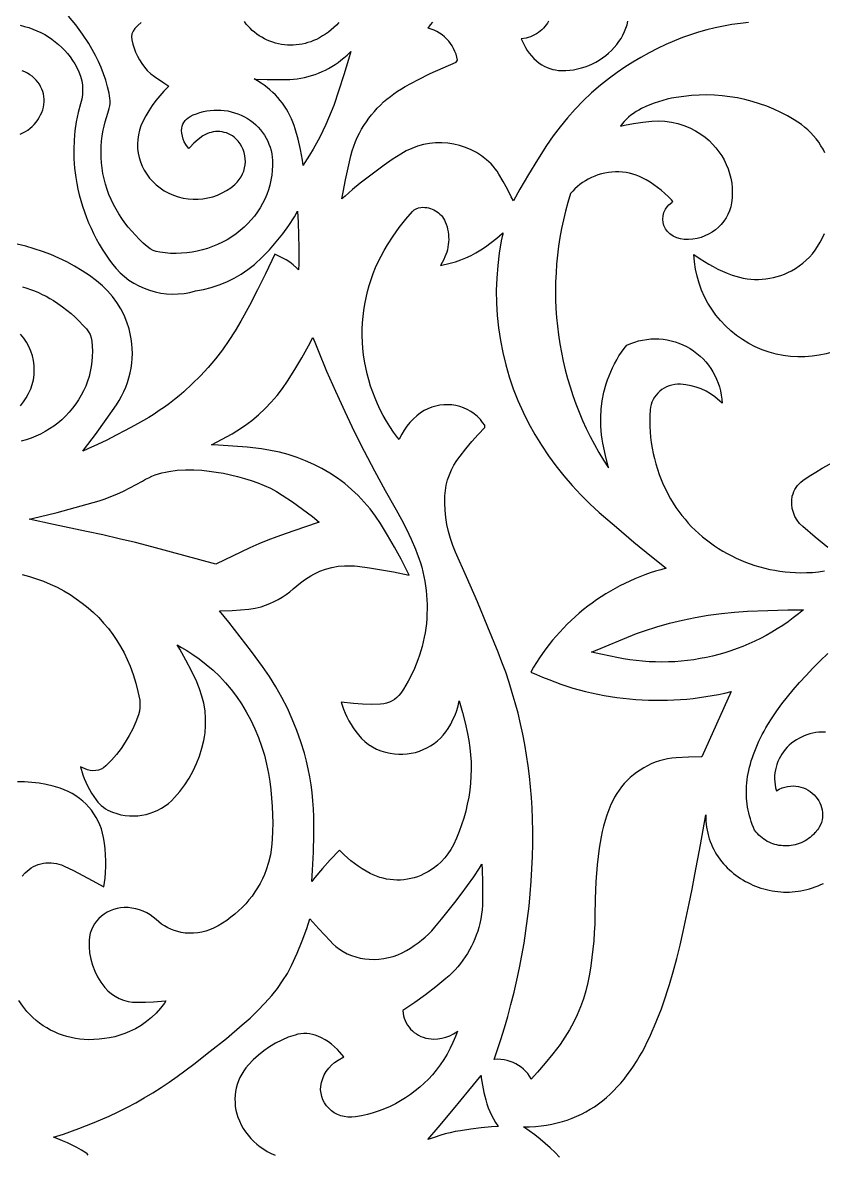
# Model space of a CAD drawing. Extents: x 2828 to 3228, y -800 to 800.
# Drawn here: x 3064.2 to 3146.1, y -135.4 to -19.4 of the extents above; entities that cross this region are included whole.
import ezdxf

# ---------------------------------------------------------------- set-up
doc = ezdxf.new("R2010")
doc.units = 0
doc.layers.add('LAYER_1', color=18, linetype='CONTINUOUS')

msp = doc.modelspace()

# ---------------------------------------------------------------- linework, layer by layer
at = {"layer": 'LAYER_1'}
for points in [[(3076.29, -19.43), (3075.95, -19.72), (3075.63, -20.05), (3075.46, -20.31), (3075.34, -20.6), (3075.3, -20.91), (3075.32, -21.21), (3075.43, -21.65), (3075.56, -22.07), (3075.72, -22.48), (3075.91, -22.88), (3076.12, -23.26), (3076.36, -23.63), (3076.63, -23.99), (3076.92, -24.33), (3077.27, -24.67), (3077.64, -24.97), (3078.6, -25.62), (3079.13, -25.96), (3079.06, -26.02), (3078.61, -26.47), (3078.19, -26.94), (3077.79, -27.43), (3077.42, -27.94), (3077.08, -28.46), (3076.76, -29), (3076.47, -29.56), (3076.27, -30.01), (3076.12, -30.47), (3076.01, -30.94), (3075.94, -31.41), (3075.92, -31.88), (3075.93, -32.34), (3075.99, -32.81), (3076.09, -33.27), (3076.22, -33.71), (3076.4, -34.15), (3076.61, -34.57), (3076.86, -34.97), (3077.15, -35.36), (3077.47, -35.72), (3077.83, -36.06), (3078.22, -36.37), (3078.66, -36.67), (3079.12, -36.92), (3079.6, -37.13), (3080.09, -37.29), (3080.59, -37.42), (3081.09, -37.5), (3081.6, -37.54), (3082.12, -37.53), (3082.62, -37.49), (3083.13, -37.4), (3083.62, -37.27), (3084.11, -37.1), (3084.58, -36.89), (3085.03, -36.64), (3085.47, -36.35), (3085.88, -36.01), (3086.12, -35.77), (3086.34, -35.51), (3086.52, -35.23), (3086.67, -34.94), (3086.79, -34.64), (3086.88, -34.33), (3086.94, -34.02), (3086.96, -33.7), (3086.95, -33.38), (3086.91, -33.07), (3086.84, -32.76), (3086.73, -32.45), (3086.6, -32.15), (3086.43, -31.87), (3086.22, -31.6), (3085.99, -31.35), (3085.81, -31.19), (3085.63, -31.05), (3085.43, -30.93), (3085.23, -30.83), (3085.02, -30.74), (3084.8, -30.68), (3084.58, -30.63), (3084.36, -30.6), (3084.13, -30.59), (3083.91, -30.6), (3083.68, -30.63), (3083.46, -30.68), (3083.24, -30.74), (3083.02, -30.83), (3082.82, -30.93), (3082.62, -31.05), (3082.13, -31.41), (3081.68, -31.8), (3081.27, -32.22), (3081.18, -32.33), (3081.03, -32.16), (3080.86, -31.91), (3080.71, -31.65), (3080.6, -31.37), (3080.51, -31.08), (3080.46, -30.78), (3080.43, -30.48), (3080.44, -30.26), (3080.49, -30.05), (3080.56, -29.85), (3080.65, -29.66), (3080.78, -29.48), (3080.93, -29.32), (3081.1, -29.18), (3081.3, -29.06), (3081.63, -28.9), (3081.96, -28.77), (3082.31, -28.65), (3082.66, -28.55), (3083.01, -28.48), (3083.37, -28.43), (3083.73, -28.4), (3084.09, -28.39), (3084.45, -28.4), (3084.8, -28.44), (3085.16, -28.49), (3085.51, -28.57), (3085.86, -28.67), (3086.2, -28.79), (3086.54, -28.93), (3086.87, -29.09), (3087.18, -29.27), (3087.48, -29.47), (3087.76, -29.68), (3088.03, -29.91), (3088.28, -30.16), (3088.51, -30.42), (3088.72, -30.69), (3088.92, -30.97), (3089.09, -31.27), (3089.25, -31.57), (3089.38, -31.88), (3089.5, -32.2), (3089.59, -32.53), (3089.66, -32.87), (3089.71, -33.21), (3089.74, -33.55), (3089.74, -34.07), (3089.72, -34.58), (3089.66, -35.08), (3089.58, -35.58), (3089.46, -36.08), (3089.32, -36.56), (3089.15, -37.04), (3088.95, -37.51), (3088.73, -37.96), (3088.48, -38.4), (3088.2, -38.83), (3087.9, -39.25), (3087.57, -39.65), (3087.22, -40.03), (3086.84, -40.4), (3086.44, -40.75), (3086.01, -41.08), (3085.56, -41.39), (3085.09, -41.68), (3084.61, -41.94), (3084.12, -42.18), (3083.61, -42.38), (3083.1, -42.57), (3082.58, -42.72), (3082.04, -42.85), (3081.51, -42.95), (3080.96, -43.03), (3080.41, -43.07), (3079.86, -43.09), (3079.3, -43.08), (3078.75, -43.04), (3078.2, -42.97), (3077.84, -42.89), (3077.51, -42.77), (3077.2, -42.6), (3076.91, -42.39), (3076.5, -42.02), (3076.09, -41.63), (3075.7, -41.23), (3075.33, -40.82), (3074.97, -40.39), (3074.63, -39.95), (3074.31, -39.5), (3074.01, -39.04), (3073.72, -38.55), (3073.45, -38.06), (3073.21, -37.55), (3072.99, -37.04), (3072.8, -36.52), (3072.63, -35.98), (3072.49, -35.45), (3072.38, -34.9), (3072.29, -34.35), (3072.22, -33.8), (3072.19, -33.24), (3072.18, -32.69), (3072.19, -32.13), (3072.23, -31.58), (3072.3, -31.02), (3072.4, -30.47), (3072.49, -30.03), (3072.61, -29.6), (3072.73, -29.17), (3072.88, -28.73), (3072.96, -28.49), (3073.03, -28.23), (3073.07, -27.97), (3073.1, -27.71), (3073.1, -27.45), (3073.09, -27.19), (3073.06, -26.93), (3073.02, -26.67), (3072.85, -26), (3072.66, -25.34), (3072.44, -24.69), (3072.19, -24.05), (3071.92, -23.42), (3071.61, -22.8), (3071.29, -22.19), (3070.93, -21.59), (3070.29, -20.62), (3069.59, -19.68), (3068.85, -18.78)], [(3096.53, -19.43), (3096.28, -19.69), (3096.03, -19.94), (3095.76, -20.17), (3095.47, -20.4), (3095.18, -20.61), (3094.87, -20.8), (3094.55, -20.99), (3094.23, -21.16), (3093.95, -21.28), (3093.66, -21.39), (3093.37, -21.49), (3093.08, -21.57), (3092.78, -21.64), (3092.48, -21.69), (3092.18, -21.72), (3091.87, -21.74), (3091.57, -21.75), (3091.26, -21.74), (3090.96, -21.71), (3090.66, -21.67), (3090.36, -21.61), (3090.06, -21.54), (3089.76, -21.45), (3089.47, -21.34), (3089.19, -21.22), (3088.91, -21.09), (3088.64, -20.94), (3088.38, -20.78), (3088.13, -20.61), (3087.89, -20.42), (3087.67, -20.23), (3087.45, -20.02), (3087.25, -19.8), (3087.05, -19.58), (3086.88, -19.34)], [(3138.47, -19.44), (3137.65, -19.52), (3136.78, -19.64), (3135.91, -19.79), (3135.06, -19.97), (3134.21, -20.17), (3133.37, -20.41), (3132.54, -20.68), (3131.72, -20.97), (3130.91, -21.29), (3130.02, -21.68), (3129.15, -22.1), (3128.3, -22.54), (3127.46, -23), (3126.63, -23.49), (3125.82, -24.01), (3125.03, -24.55), (3124.26, -25.12), (3123.33, -25.86), (3122.42, -26.64), (3121.56, -27.46), (3120.73, -28.31), (3119.94, -29.19), (3119.19, -30.1), (3118.48, -31.04), (3117.81, -32.01), (3116.87, -33.49), (3115.95, -34.99), (3115.07, -36.51), (3114.41, -37.71), (3114.19, -37.27), (3113.79, -36.49), (3113.36, -35.71), (3112.91, -34.95), (3112.74, -34.67), (3112.55, -34.41), (3112.34, -34.16), (3112.12, -33.91), (3111.65, -33.48), (3111.15, -33.09), (3110.62, -32.75), (3110.07, -32.46), (3109.49, -32.22), (3108.9, -32.03), (3108.3, -31.89), (3107.69, -31.79), (3107.07, -31.75), (3106.44, -31.76), (3105.82, -31.82), (3105.21, -31.93), (3104.6, -32.1), (3104.01, -32.32), (3103.43, -32.59), (3102.87, -32.91), (3102.01, -33.47), (3101.17, -34.05), (3100.34, -34.65), (3099.52, -35.26), (3098.73, -35.89), (3097.94, -36.54), (3097.17, -37.21), (3096.85, -37.5), (3096.97, -36.81), (3097.21, -35.56), (3097.48, -34.31), (3097.77, -33.07), (3097.9, -32.57), (3098.06, -32.09), (3098.24, -31.62), (3098.45, -31.15), (3098.65, -30.75), (3098.87, -30.36), (3099.1, -29.97), (3099.35, -29.6), (3099.61, -29.24), (3099.88, -28.88), (3100.17, -28.54), (3100.47, -28.2), (3100.79, -27.88), (3101.12, -27.57), (3101.46, -27.27), (3101.81, -26.99), (3102.18, -26.72), (3102.55, -26.46), (3102.94, -26.21), (3103.34, -25.98), (3104.61, -25.29), (3105.9, -24.65), (3107.21, -24.06), (3108.55, -23.5), (3108.67, -23.28), (3108.61, -22.98), (3108.53, -22.68), (3108.42, -22.38), (3108.29, -22.1), (3108.14, -21.83), (3107.97, -21.58), (3107.78, -21.34), (3107.57, -21.11), (3107.35, -20.89), (3107.11, -20.7), (3106.85, -20.52), (3106.58, -20.36), (3106.3, -20.22), (3106, -20.1), (3105.69, -20), (3105.68, -19.99), (3105.93, -19.66), (3106.15, -19.39)], [(3118, -19.29), (3117.89, -19.48), (3117.76, -19.67), (3117.63, -19.85), (3117.48, -20.02), (3117.32, -20.18), (3117.15, -20.33), (3116.97, -20.46), (3116.78, -20.59), (3116.58, -20.7), (3116.37, -20.8), (3116.15, -20.89), (3115.93, -20.96), (3115.7, -21.02), (3115.21, -21.11), (3115.46, -21.66), (3115.63, -21.98), (3115.82, -22.28), (3116.03, -22.57), (3116.26, -22.84), (3116.51, -23.11), (3116.77, -23.35), (3117.06, -23.58), (3117.31, -23.75), (3117.57, -23.9), (3117.85, -24.03), (3118.13, -24.14), (3118.43, -24.23), (3118.73, -24.29), (3119.03, -24.33), (3119.34, -24.35), (3119.76, -24.34), (3120.17, -24.31), (3120.57, -24.26), (3120.97, -24.18), (3121.37, -24.08), (3121.75, -23.96), (3122.13, -23.82), (3122.5, -23.66), (3122.86, -23.48), (3123.2, -23.28), (3123.54, -23.06), (3123.86, -22.82), (3124.16, -22.57), (3124.46, -22.29), (3124.73, -22), (3124.99, -21.69), (3125.22, -21.37), (3125.43, -21.05), (3125.62, -20.71), (3125.78, -20.36), (3125.93, -20.01), (3126.05, -19.65), (3126.14, -19.29)], [(3063.91, -19.71), (3064.35, -19.82), (3064.78, -19.95), (3065.2, -20.1), (3065.62, -20.27), (3066.02, -20.46), (3066.41, -20.67), (3066.79, -20.89), (3067.15, -21.14), (3067.5, -21.4), (3067.84, -21.68), (3068.16, -21.98), (3068.46, -22.29), (3068.75, -22.61), (3069.02, -22.95), (3069.27, -23.31), (3069.51, -23.67), (3069.72, -24.05), (3069.92, -24.49), (3070.08, -24.94), (3070.2, -25.4), (3070.27, -25.86), (3070.29, -26.33), (3070.27, -26.8), (3070.2, -27.27), (3070.09, -27.75), (3069.84, -28.66), (3069.65, -29.6), (3069.51, -30.54), (3069.42, -31.49), (3069.38, -32.45), (3069.4, -33.4), (3069.46, -34.36), (3069.59, -35.31), (3069.69, -35.91), (3069.81, -36.5), (3069.95, -37.09), (3070.11, -37.67), (3070.28, -38.25), (3070.48, -38.82), (3070.69, -39.39), (3070.91, -39.95), (3071.16, -40.51), (3071.42, -41.05), (3071.7, -41.59), (3072, -42.13), (3072.31, -42.65), (3072.64, -43.17), (3072.98, -43.67), (3073.34, -44.17), (3073.72, -44.64), (3074.13, -45.07), (3074.57, -45.46), (3075.04, -45.82), (3075.54, -46.14), (3076.06, -46.42), (3076.59, -46.66), (3077.14, -46.86), (3077.71, -47.03), (3078.29, -47.14), (3078.88, -47.22), (3079.48, -47.25), (3080.08, -47.24), (3080.68, -47.18), (3081.28, -47.08), (3081.85, -46.93), (3082.66, -46.78), (3083.47, -46.57), (3084.27, -46.3), (3085.05, -45.98), (3085.8, -45.62), (3086.52, -45.2), (3087.21, -44.74), (3087.88, -44.23), (3088.67, -43.48), (3089.42, -42.71), (3090.12, -41.91), (3090.79, -41.08), (3091.41, -40.22), (3091.98, -39.33), (3092.31, -38.77), (3092.37, -39.92), (3092.43, -42.52), (3092.45, -43.34), (3092.45, -44.14), (3092.41, -44.78), (3092.19, -44.56), (3091.85, -44.26), (3091.5, -43.99), (3091.13, -43.75), (3090.74, -43.53), (3089.98, -43.17), (3089.03, -45.18), (3088.22, -46.81), (3087.37, -48.43), (3086.5, -50.03), (3085.91, -51.03), (3085.28, -52), (3084.61, -52.95), (3083.89, -53.87), (3083.14, -54.76), (3082.35, -55.62), (3081.52, -56.45), (3080.66, -57.25), (3080.18, -57.66), (3079.69, -58.06), (3079.19, -58.45), (3078.67, -58.83), (3078.15, -59.19), (3077.62, -59.54), (3077.07, -59.88), (3076.52, -60.21), (3075.6, -60.73), (3074.66, -61.23), (3073.72, -61.72), (3072.77, -62.2), (3071.81, -62.66), (3070.84, -63.11), (3070.32, -63.34), (3070.5, -63.11), (3071.62, -61.62), (3072.71, -60.11), (3073.76, -58.58), (3074.04, -58.15), (3074.29, -57.7), (3074.52, -57.24), (3074.72, -56.77), (3074.89, -56.3), (3075.04, -55.82), (3075.17, -55.33), (3075.26, -54.84), (3075.33, -54.34), (3075.38, -53.84), (3075.39, -53.34), (3075.38, -52.83), (3075.34, -52.33), (3075.28, -51.83), (3075.18, -51.32), (3075.06, -50.82), (3074.83, -50.11), (3074.55, -49.41), (3074.2, -48.75), (3073.81, -48.11), (3073.36, -47.5), (3072.86, -46.93), (3072.32, -46.39), (3071.73, -45.9), (3071, -45.36), (3070.25, -44.86), (3069.47, -44.39), (3068.68, -43.96), (3067.87, -43.57), (3067.04, -43.21), (3066.2, -42.89), (3065.34, -42.6), (3064.47, -42.35), (3063.58, -42.15)], [(3063.91, -30.87), (3064.18, -30.74), (3064.44, -30.6), (3064.68, -30.44), (3064.91, -30.26), (3065.13, -30.07), (3065.34, -29.86), (3065.53, -29.64), (3065.7, -29.41), (3065.86, -29.16), (3066, -28.9), (3066.12, -28.63), (3066.22, -28.37), (3066.29, -28.1), (3066.33, -27.83), (3066.36, -27.55), (3066.35, -27.28), (3066.33, -27.02), (3066.28, -26.75), (3066.21, -26.49), (3066.12, -26.24), (3066, -25.99), (3065.87, -25.76), (3065.71, -25.53), (3065.54, -25.32), (3065.34, -25.12), (3065.13, -24.94), (3064.9, -24.77), (3064.65, -24.62), (3064.39, -24.48), (3064.12, -24.38)], [(3064.15, -46.5), (3064.57, -46.63), (3064.97, -46.77), (3065.38, -46.93), (3065.77, -47.1), (3066.16, -47.28), (3066.55, -47.48), (3066.93, -47.69), (3067.3, -47.91), (3067.77, -48.23), (3068.23, -48.55), (3068.68, -48.89), (3069.11, -49.25), (3069.53, -49.63), (3069.94, -50.01), (3070.32, -50.42), (3070.69, -50.82), (3070.9, -51.11), (3071.06, -51.4), (3071.17, -51.72), (3071.24, -52.06), (3071.29, -52.57), (3071.31, -53.1), (3071.29, -53.63), (3071.25, -54.15), (3071.18, -54.66), (3071.08, -55.18), (3070.95, -55.68), (3070.79, -56.18), (3070.61, -56.67), (3070.39, -57.15), (3070.15, -57.61), (3069.88, -58.07), (3069.59, -58.51), (3069.27, -58.94), (3068.93, -59.35), (3068.55, -59.75), (3068.17, -60.12), (3067.77, -60.46), (3067.35, -60.78), (3066.92, -61.07), (3066.47, -61.34), (3066, -61.59), (3065.52, -61.81), (3065.03, -62), (3064.53, -62.17), (3064.02, -62.31)], [(3063.92, -58.69), (3064.25, -58.29), (3064.53, -57.87), (3064.77, -57.43), (3064.98, -56.97), (3065.13, -56.5), (3065.25, -56.02), (3065.32, -55.53), (3065.34, -55.04), (3065.32, -54.55), (3065.26, -54.06), (3065.15, -53.58), (3065, -53.1), (3064.8, -52.63), (3064.55, -52.18), (3064.26, -51.75), (3063.95, -51.36)], [(3146.6, -73.22), (3145.31, -72.15), (3144.03, -71.06), (3143.72, -70.75), (3143.46, -70.41), (3143.24, -70.04), (3143.08, -69.64), (3142.97, -69.23), (3142.91, -68.81), (3142.91, -68.38), (3142.97, -67.96), (3143.04, -67.72), (3143.12, -67.49), (3143.23, -67.27), (3143.35, -67.06), (3143.5, -66.86), (3143.66, -66.68), (3143.84, -66.51), (3144.04, -66.36), (3144.69, -65.92), (3145.36, -65.5), (3146.03, -65.09), (3146.84, -64.65)], [(3064.11, -75.99), (3064.84, -76.18), (3065.57, -76.41), (3066.28, -76.66), (3066.98, -76.96), (3067.68, -77.29), (3068.36, -77.65), (3069.02, -78.04), (3069.65, -78.46), (3070.26, -78.91), (3070.85, -79.38), (3071.41, -79.88), (3071.94, -80.4), (3072.45, -80.95), (3072.93, -81.52), (3073.38, -82.12), (3073.8, -82.73), (3074.19, -83.36), (3074.55, -84.02), (3074.87, -84.69), (3075.17, -85.38), (3075.48, -86.23), (3075.74, -87.1), (3075.96, -87.98), (3076.14, -88.87), (3076.17, -89.24), (3076.17, -89.61), (3076.11, -89.98), (3076.01, -90.35), (3075.74, -91.07), (3075.43, -91.78), (3075.07, -92.47), (3074.67, -93.14), (3074.23, -93.79), (3073.75, -94.41), (3073.24, -95.01), (3072.69, -95.58), (3072.45, -95.77), (3072.2, -95.91), (3071.93, -96.01), (3071.64, -96.07), (3071.35, -96.09), (3071.06, -96.06), (3070.78, -95.98), (3070.09, -95.67), (3070.33, -96.49), (3070.47, -96.88), (3070.63, -97.26), (3070.8, -97.64), (3070.99, -98.01), (3071.2, -98.38), (3071.43, -98.73), (3071.67, -99.08), (3071.84, -99.29), (3072.02, -99.48), (3072.21, -99.66), (3072.42, -99.83), (3072.64, -99.98), (3072.87, -100.12), (3073.12, -100.24), (3073.37, -100.34), (3073.79, -100.48), (3074.22, -100.59), (3074.65, -100.66), (3075.08, -100.7), (3075.51, -100.71), (3075.94, -100.69), (3076.37, -100.63), (3076.79, -100.55), (3077.2, -100.44), (3077.6, -100.29), (3077.99, -100.12), (3078.37, -99.92), (3078.74, -99.69), (3079.08, -99.44), (3079.41, -99.15), (3079.71, -98.84), (3080.26, -98.2), (3080.76, -97.53), (3081.21, -96.83), (3081.62, -96.1), (3081.97, -95.35), (3082.27, -94.58), (3082.51, -93.78), (3082.71, -92.98), (3082.78, -92.6), (3082.83, -92.21), (3082.89, -91.45), (3082.89, -90.69), (3082.83, -89.93), (3082.71, -89.17), (3082.52, -88.43), (3082.28, -87.7), (3082.14, -87.34), (3081.98, -86.98), (3081.44, -85.85), (3080.86, -84.74), (3080.24, -83.64), (3079.99, -83.2), (3080.42, -83.45), (3080.96, -83.76), (3081.48, -84.1), (3082.24, -84.62), (3082.96, -85.19), (3083.65, -85.78), (3084.3, -86.41), (3084.92, -87.07), (3085.51, -87.77), (3086.05, -88.49), (3086.56, -89.23), (3087.06, -90.06), (3087.52, -90.91), (3087.93, -91.78), (3088.3, -92.67), (3088.63, -93.57), (3088.91, -94.49), (3089.14, -95.42), (3089.32, -96.36), (3089.46, -97.2), (3089.56, -98.05), (3089.65, -98.89), (3089.71, -99.74), (3089.75, -100.59), (3089.76, -101.44), (3089.75, -102.29), (3089.72, -103.14), (3089.65, -103.93), (3089.52, -104.7), (3089.34, -105.47), (3089.09, -106.23), (3088.91, -106.7), (3088.7, -107.17), (3088.47, -107.63), (3088.22, -108.07), (3087.94, -108.5), (3087.65, -108.92), (3087.33, -109.32), (3087, -109.71), (3086.64, -110.08), (3086.27, -110.44), (3085.88, -110.78), (3085.48, -111.1), (3085.05, -111.41), (3084.61, -111.7), (3084.16, -111.96), (3083.69, -112.21), (3083.3, -112.38), (3082.9, -112.52), (3082.49, -112.63), (3082.08, -112.7), (3081.66, -112.74), (3081.23, -112.74), (3080.81, -112.71), (3080.39, -112.65), (3080.03, -112.56), (3079.68, -112.46), (3079.34, -112.32), (3079.01, -112.17), (3078.69, -111.99), (3078.39, -111.8), (3078.1, -111.58), (3077.82, -111.34), (3077.52, -111.08), (3077.2, -110.85), (3076.86, -110.65), (3076.5, -110.48), (3076.13, -110.34), (3075.74, -110.23), (3075.35, -110.15), (3074.95, -110.11), (3074.56, -110.1), (3074.19, -110.13), (3073.82, -110.19), (3073.47, -110.29), (3073.13, -110.42), (3072.81, -110.58), (3072.51, -110.77), (3072.22, -110.98), (3071.96, -111.22), (3071.73, -111.49), (3071.52, -111.77), (3071.34, -112.08), (3071.2, -112.4), (3071.08, -112.74), (3071, -113.09), (3070.96, -113.46), (3070.95, -113.78), (3070.96, -114.11), (3071.01, -114.75), (3071.13, -115.39), (3071.3, -116.01), (3071.53, -116.61), (3071.82, -117.19), (3072.17, -117.75), (3072.57, -118.28), (3072.89, -118.62), (3073.25, -118.93), (3073.64, -119.19), (3074.05, -119.41), (3074.49, -119.58), (3074.95, -119.71), (3075.42, -119.78), (3075.9, -119.8), (3076.73, -119.79), (3077.56, -119.75), (3078.38, -119.7), (3078.81, -119.66), (3078.67, -119.88), (3078.27, -120.41), (3077.84, -120.91), (3077.36, -121.37), (3076.85, -121.79), (3076.3, -122.17), (3075.72, -122.51), (3075.11, -122.81), (3074.61, -123.01), (3074.1, -123.18), (3073.59, -123.33), (3073.06, -123.44), (3072.53, -123.53), (3072, -123.6), (3071.46, -123.63), (3070.92, -123.64), (3070.46, -123.62), (3070.01, -123.58), (3069.56, -123.51), (3069.11, -123.43), (3068.68, -123.32), (3068.25, -123.18), (3067.83, -123.03), (3067.42, -122.85), (3067.02, -122.66), (3066.63, -122.44), (3066.26, -122.21), (3065.89, -121.95), (3065.54, -121.68), (3065.21, -121.38), (3064.89, -121.07), (3064.59, -120.75), (3064.16, -120.2), (3063.76, -119.63)], [(3146.36, -92.13), (3146.03, -92.13), (3145.7, -92.14), (3145.39, -92.18), (3145.07, -92.23), (3144.77, -92.31), (3144.47, -92.4), (3144.18, -92.5), (3143.9, -92.63), (3143.63, -92.77), (3143.38, -92.92), (3143.13, -93.09), (3142.89, -93.27), (3142.66, -93.47), (3142.45, -93.68), (3142.25, -93.9), (3142.07, -94.13), (3141.9, -94.37), (3141.75, -94.62), (3141.61, -94.88), (3141.49, -95.15), (3141.39, -95.43), (3141.3, -95.71), (3141.23, -96), (3141.19, -96.29), (3141.16, -96.59), (3141.15, -96.9), (3141.17, -97.21), (3141.2, -97.52), (3141.26, -97.83), (3141.34, -98.15), (3141.63, -97.98), (3141.92, -97.85), (3142.21, -97.76), (3142.49, -97.69), (3142.77, -97.65), (3143.05, -97.64), (3143.33, -97.65), (3143.59, -97.69), (3143.85, -97.75), (3144.1, -97.84), (3144.35, -97.94), (3144.58, -98.07), (3144.79, -98.21), (3145, -98.37), (3145.19, -98.55), (3145.37, -98.74), (3145.52, -98.94), (3145.67, -99.15), (3145.79, -99.38), (3145.89, -99.61), (3145.97, -99.85), (3146.03, -100.1), (3146.06, -100.35), (3146.07, -100.61), (3146.06, -100.86), (3146.02, -101.12), (3145.95, -101.38), (3145.85, -101.63), (3145.72, -101.88), (3145.64, -102.01), (3145.56, -102.13), (3145.46, -102.25), (3145.36, -102.37), (3145.25, -102.49), (3145.13, -102.6), (3144.97, -102.76), (3144.81, -102.91), (3144.63, -103.04), (3144.45, -103.17), (3144.27, -103.28), (3144.07, -103.38), (3143.88, -103.47), (3143.68, -103.55), (3143.48, -103.62), (3143.27, -103.67), (3143.07, -103.72), (3142.86, -103.75), (3142.65, -103.78), (3142.44, -103.79), (3142.23, -103.79), (3142.02, -103.78), (3141.81, -103.76), (3141.6, -103.73), (3141.39, -103.69), (3141.19, -103.64), (3140.99, -103.57), (3140.79, -103.5), (3140.59, -103.41), (3140.4, -103.32), (3140.22, -103.21), (3140.04, -103.1), (3139.87, -102.97), (3139.7, -102.83), (3139.54, -102.68), (3139.39, -102.53), (3139.25, -102.36), (3139.11, -102.18), (3138.99, -101.89), (3138.87, -101.6), (3138.77, -101.3), (3138.67, -101.01), (3138.59, -100.71), (3138.51, -100.41), (3138.45, -100.11), (3138.39, -99.81), (3138.35, -99.51), (3138.31, -99.2), (3138.29, -98.9), (3138.27, -98.59), (3138.27, -98.27), (3138.27, -97.96), (3138.29, -97.65), (3138.31, -97.33), (3138.35, -97.01), (3138.39, -96.69), (3138.45, -96.37), (3138.52, -96.05), (3138.59, -95.72), (3138.68, -95.4), (3138.77, -95.07), (3138.88, -94.74), (3138.99, -94.41), (3139.12, -94.07), (3139.25, -93.74), (3139.4, -93.4), (3139.55, -93.06), (3139.72, -92.72), (3139.89, -92.38), (3140.08, -92.04), (3140.27, -91.69), (3140.47, -91.34), (3140.91, -90.65), (3141.39, -89.94), (3141.91, -89.23), (3142.46, -88.51), (3143.06, -87.79), (3143.69, -87.06), (3144.37, -86.32), (3145.08, -85.58), (3145.83, -84.83), (3146.62, -84.08)], [(3064.1, -106.89), (3064.41, -106.55), (3064.61, -106.36), (3064.82, -106.2), (3065.04, -106.04), (3065.27, -105.91), (3065.51, -105.8), (3065.76, -105.7), (3066.02, -105.63), (3066.28, -105.57), (3066.54, -105.53), (3066.81, -105.52), (3067.08, -105.52), (3067.34, -105.55), (3067.61, -105.59), (3067.87, -105.66), (3068.13, -105.74), (3068.39, -105.85), (3069.36, -106.32), (3070.33, -106.81), (3071.28, -107.32), (3072.48, -107.99), (3072.59, -107.1), (3072.63, -106.5), (3072.66, -105.9), (3072.66, -105.3), (3072.64, -104.7), (3072.59, -104.1), (3072.52, -103.5), (3072.43, -102.91), (3072.34, -102.48), (3072.22, -102.05), (3072.07, -101.64), (3071.9, -101.25), (3071.69, -100.86), (3071.46, -100.5), (3071.21, -100.14), (3070.93, -99.81), (3070.63, -99.49), (3070.31, -99.19), (3069.97, -98.92), (3069.6, -98.66), (3069.22, -98.43), (3068.83, -98.22), (3068.41, -98.04), (3067.98, -97.88), (3067.27, -97.67), (3066.56, -97.5), (3065.83, -97.37), (3065.1, -97.28), (3064.36, -97.23), (3063.63, -97.23)], [(3119.14, -135.66), (3118.67, -135.18), (3118.18, -134.72), (3117.67, -134.26), (3117.15, -133.82), (3116.6, -133.39), (3116.03, -132.97), (3115.45, -132.56), (3116.06, -132.55), (3116.66, -132.52), (3117.24, -132.46), (3117.81, -132.39), (3118.36, -132.29), (3118.9, -132.17), (3119.42, -132.03), (3119.93, -131.87), (3120.42, -131.69), (3120.91, -131.49), (3121.38, -131.27), (3121.83, -131.03), (3122.28, -130.77), (3122.71, -130.5), (3123.13, -130.2), (3123.53, -129.89), (3123.93, -129.56), (3124.31, -129.22), (3124.68, -128.86), (3125.05, -128.48), (3125.4, -128.08), (3125.74, -127.67), (3126.07, -127.25), (3126.39, -126.81), (3126.7, -126.35), (3127, -125.88), (3127.29, -125.4), (3127.58, -124.9), (3127.85, -124.39), (3128.12, -123.86), (3128.38, -123.33), (3128.63, -122.78), (3128.87, -122.21), (3129.11, -121.64), (3129.34, -121.06), (3129.56, -120.46), (3129.78, -119.85), (3129.99, -119.24), (3130.19, -118.61), (3130.39, -117.97), (3130.77, -116.67), (3131.13, -115.33), (3131.47, -113.96), (3131.8, -112.56), (3132.11, -111.13), (3132.41, -109.68), (3132.71, -108.2), (3132.99, -106.71), (3133.55, -103.67), (3134.1, -100.59), (3134.1, -100.92), (3134.12, -101.24), (3134.15, -101.56), (3134.19, -101.87), (3134.24, -102.18), (3134.31, -102.48), (3134.38, -102.78), (3134.47, -103.07), (3134.57, -103.35), (3134.68, -103.63), (3134.8, -103.9), (3134.93, -104.16), (3135.07, -104.42), (3135.22, -104.67), (3135.38, -104.92), (3135.55, -105.15), (3135.73, -105.38), (3135.91, -105.61), (3136.11, -105.82), (3136.31, -106.03), (3136.52, -106.23), (3136.73, -106.42), (3136.95, -106.61), (3137.18, -106.79), (3137.42, -106.96), (3137.66, -107.12), (3137.9, -107.27), (3138.16, -107.42), (3138.41, -107.55), (3138.67, -107.68), (3138.94, -107.8), (3139.21, -107.91), (3139.48, -108.01), (3139.76, -108.11), (3140.04, -108.19), (3140.33, -108.26), (3140.61, -108.33), (3140.9, -108.38), (3141.19, -108.43), (3141.49, -108.46), (3141.78, -108.49), (3142.07, -108.51), (3142.37, -108.51), (3142.67, -108.51), (3142.96, -108.49), (3143.26, -108.47), (3143.56, -108.43), (3143.85, -108.39), (3144.15, -108.33), (3144.44, -108.26), (3144.73, -108.18), (3145.02, -108.09), (3145.31, -107.99), (3145.6, -107.88), (3145.88, -107.75), (3146.16, -107.62)], [(3070.88, -135.46), (3070.76, -135.34), (3070.63, -135.24), (3070.17, -134.96), (3069.7, -134.69), (3069.23, -134.44), (3068.74, -134.21), (3068.25, -134), (3067.75, -133.8), (3067.31, -133.64), (3068.33, -133.32), (3069.91, -132.75), (3071.48, -132.13), (3073.02, -131.46), (3073.94, -131.03), (3074.84, -130.58), (3075.73, -130.11), (3076.61, -129.61), (3077.48, -129.09), (3078.33, -128.55), (3079.16, -127.99), (3079.98, -127.41), (3081.69, -126.13), (3083.37, -124.83), (3085.02, -123.5), (3086.65, -122.13), (3087.45, -121.42), (3088.22, -120.67), (3088.96, -119.9), (3089.67, -119.1), (3090.25, -118.38), (3090.77, -117.62), (3091.26, -116.84), (3091.69, -116.03), (3092.26, -114.79), (3092.79, -113.52), (3093.26, -112.24), (3093.57, -111.27), (3094.48, -112.28), (3095.64, -113.52), (3095.92, -113.81), (3096.24, -114.08), (3096.6, -114.36), (3096.99, -114.61), (3097.4, -114.83), (3097.83, -115.01), (3098.27, -115.16), (3098.72, -115.28), (3099.18, -115.36), (3099.64, -115.4), (3100.14, -115.41), (3100.64, -115.39), (3101.14, -115.33), (3101.62, -115.23), (3102.1, -115.1), (3102.57, -114.94), (3103.02, -114.74), (3103.46, -114.51), (3103.87, -114.26), (3104.26, -114), (3104.64, -113.72), (3105.01, -113.43), (3105.37, -113.13), (3105.71, -112.81), (3106.04, -112.47), (3106.35, -112.12), (3107.05, -111.29), (3107.74, -110.44), (3108.42, -109.59), (3109.07, -108.72), (3109.71, -107.84), (3110.34, -106.95), (3110.95, -106.05), (3111.19, -105.67), (3111.22, -106.25), (3111.25, -107.45), (3111.25, -108.65), (3111.23, -109.84), (3111.2, -110.32), (3111.15, -110.79), (3111.08, -111.26), (3110.98, -111.73), (3110.87, -112.13), (3110.75, -112.53), (3110.61, -112.93), (3110.46, -113.32), (3110.29, -113.7), (3110.11, -114.07), (3109.91, -114.44), (3109.7, -114.8), (3109.47, -115.15), (3109.23, -115.5), (3108.98, -115.83), (3108.71, -116.16), (3108.43, -116.48), (3108.13, -116.78), (3107.82, -117.08), (3107.5, -117.37), (3106.47, -118.22), (3105.41, -119.04), (3104.31, -119.83), (3103.09, -120.65), (3103.13, -120.97), (3103.16, -121.18), (3103.23, -121.44), (3103.32, -121.68), (3103.43, -121.92), (3103.57, -122.14), (3103.72, -122.35), (3103.88, -122.55), (3104.06, -122.73), (3104.26, -122.9), (3104.47, -123.05), (3104.7, -123.18), (3104.93, -123.3), (3105.18, -123.39), (3105.43, -123.47), (3105.7, -123.52), (3105.97, -123.56), (3106.24, -123.57), (3106.67, -123.55), (3107.09, -123.48), (3107.5, -123.38), (3107.89, -123.23), (3108.27, -123.04), (3108.62, -122.82), (3108.69, -122.77), (3108.48, -123.32), (3108.22, -123.93), (3107.94, -124.52), (3107.62, -125.11), (3107.27, -125.67), (3106.9, -126.23), (3106.5, -126.76), (3106.11, -127.23), (3105.7, -127.67), (3105.27, -128.1), (3104.83, -128.5), (3104.36, -128.89), (3103.87, -129.25), (3103.37, -129.59), (3102.86, -129.9), (3102.32, -130.2), (3101.78, -130.47), (3101.22, -130.71), (3100.65, -130.93), (3100.06, -131.12), (3099.47, -131.29), (3098.86, -131.43), (3098.25, -131.54), (3097.85, -131.59), (3097.46, -131.58), (3097.08, -131.52), (3096.72, -131.43), (3096.38, -131.29), (3096.06, -131.12), (3095.77, -130.91), (3095.5, -130.67), (3095.27, -130.4), (3095.07, -130.11), (3094.91, -129.8), (3094.78, -129.47), (3094.71, -129.13), (3094.67, -128.77), (3094.69, -128.4), (3094.75, -128.02), (3094.88, -127.63), (3095.04, -127.25), (3095.25, -126.89), (3095.5, -126.56), (3095.78, -126.25), (3096.1, -125.98), (3096.45, -125.74), (3097.06, -125.41), (3096.65, -124.92), (3096.38, -124.63), (3096.09, -124.36), (3095.78, -124.1), (3095.46, -123.87), (3095.12, -123.65), (3094.76, -123.46), (3094.39, -123.29), (3094.11, -123.18), (3093.83, -123.1), (3093.53, -123.05), (3093.24, -123.02), (3092.94, -123.01), (3092.64, -123.04), (3092.34, -123.08), (3092.05, -123.16), (3091.36, -123.39), (3090.7, -123.67), (3090.05, -124), (3089.44, -124.36), (3088.85, -124.77), (3088.29, -125.21), (3087.76, -125.69), (3087.27, -126.21), (3087.02, -126.52), (3086.79, -126.83), (3086.59, -127.17), (3086.41, -127.51), (3086.26, -127.86), (3086.13, -128.22), (3086.03, -128.59), (3085.96, -128.96), (3085.91, -129.33), (3085.89, -129.71), (3085.9, -130.09), (3085.93, -130.47), (3085.99, -130.85), (3086.08, -131.22), (3086.2, -131.59), (3086.35, -131.96), (3086.53, -132.35), (3086.75, -132.73), (3086.98, -133.09), (3087.24, -133.43), (3087.52, -133.76), (3087.82, -134.06), (3088.15, -134.35), (3088.48, -134.62), (3088.84, -134.87), (3089.21, -135.09), (3089.6, -135.29), (3090, -135.47)]]:
    msp.add_lwpolyline(points, dxfattribs=at)
for points in [[(3088.2, -25.4), (3087.85, -25.2), (3088.07, -25.22), (3089.21, -25.27), (3090.35, -25.28), (3091.5, -25.25), (3091.88, -25.22), (3092.26, -25.18), (3092.64, -25.12), (3093.01, -25.05), (3093.38, -24.96), (3093.75, -24.86), (3094.11, -24.74), (3094.46, -24.61), (3094.81, -24.46), (3095.15, -24.3), (3095.49, -24.13), (3095.82, -23.94), (3096.14, -23.74), (3096.45, -23.52), (3096.75, -23.3), (3097.04, -23.06), (3097.37, -22.76), (3097.68, -22.46), (3097.76, -22.38), (3097.52, -23.23), (3097.05, -24.8), (3096.54, -26.36), (3096.01, -27.92), (3095.76, -28.58), (3095.49, -29.24), (3095.21, -29.89), (3094.91, -30.53), (3094.59, -31.17), (3094.26, -31.79), (3093.9, -32.41), (3093.54, -33.02), (3093.06, -33.77), (3092.87, -34.06), (3092.8, -33.52), (3092.6, -32.44), (3092.36, -31.38), (3092.07, -30.32), (3091.96, -29.97), (3091.83, -29.62), (3091.68, -29.28), (3091.52, -28.95), (3091.35, -28.62), (3091.16, -28.3), (3090.96, -27.99), (3090.75, -27.69), (3090.52, -27.4), (3090.28, -27.12), (3090.03, -26.84), (3089.76, -26.58), (3089.48, -26.33), (3089.19, -26.09), (3088.89, -25.86), (3088.58, -25.64)], [(3105.93, -93.53), (3106.28, -93.29), (3106.62, -93.03), (3106.93, -92.75), (3107.22, -92.44), (3107.49, -92.11), (3107.73, -91.75), (3107.99, -91.31), (3108.22, -90.85), (3108.43, -90.38), (3108.6, -89.91), (3108.74, -89.42), (3108.85, -88.93), (3108.85, -88.92), (3109.19, -90.12), (3109.47, -91.19), (3109.72, -92.28), (3109.85, -93), (3109.95, -93.73), (3110.02, -94.45), (3110.07, -95.18), (3110.08, -95.91), (3110.06, -96.64), (3110.01, -97.36), (3109.93, -98.08), (3109.83, -98.8), (3109.69, -99.52), (3109.53, -100.23), (3109.33, -100.93), (3109.11, -101.63), (3108.85, -102.32), (3108.57, -103), (3108.26, -103.67), (3108.01, -104.14), (3107.71, -104.59), (3107.38, -105.01), (3107.02, -105.4), (3106.62, -105.77), (3106.19, -106.1), (3105.73, -106.4), (3105.25, -106.66), (3104.92, -106.81), (3104.58, -106.94), (3104.24, -107.05), (3103.9, -107.14), (3103.55, -107.2), (3103.19, -107.25), (3102.84, -107.28), (3102.48, -107.28), (3102.13, -107.27), (3101.78, -107.23), (3101.42, -107.18), (3101.08, -107.1), (3100.73, -107.01), (3100.39, -106.89), (3100.06, -106.76), (3099.74, -106.6), (3099.32, -106.37), (3098.92, -106.13), (3098.52, -105.87), (3098.14, -105.6), (3097.77, -105.31), (3097.41, -105.01), (3097.07, -104.69), (3096.59, -104.21), (3095.64, -105.22), (3094.85, -106.11), (3094.09, -107.02), (3093.77, -107.43), (3093.85, -106.27), (3093.93, -104.44), (3093.97, -102.61), (3093.96, -100.79), (3093.93, -99.97), (3093.87, -99.15), (3093.79, -98.33), (3093.69, -97.52), (3093.55, -96.71), (3093.4, -95.9), (3093.21, -95.1), (3093, -94.3), (3092.64, -93.12), (3092.23, -91.95), (3091.77, -90.8), (3091.26, -89.68), (3090.69, -88.57), (3090.08, -87.49), (3089.42, -86.43), (3088.72, -85.39), (3087.6, -83.86), (3086.44, -82.35), (3085.26, -80.86), (3084.3, -79.71), (3085.61, -79.65), (3087.33, -79.52), (3087.96, -79.43), (3088.58, -79.28), (3089.03, -79.13), (3089.48, -78.96), (3089.91, -78.76), (3090.33, -78.54), (3090.74, -78.3), (3091.13, -78.04), (3091.51, -77.75), (3091.86, -77.45), (3092.23, -77.13), (3092.61, -76.83), (3093, -76.54), (3093.4, -76.27), (3093.68, -76.1), (3093.97, -75.94), (3094.57, -75.65), (3095.18, -75.43), (3095.82, -75.26), (3096.47, -75.14), (3097.12, -75.08), (3097.79, -75.08), (3098.12, -75.1), (3098.46, -75.13), (3099.68, -75.3), (3100.9, -75.5), (3102.12, -75.71), (3103.74, -76.04), (3102.91, -74.42), (3102.24, -73.18), (3101.53, -71.96), (3100.79, -70.75), (3100.29, -69.99), (3099.73, -69.26), (3099.14, -68.56), (3098.51, -67.9), (3097.84, -67.27), (3097.13, -66.67), (3096.39, -66.12), (3095.61, -65.6), (3094.8, -65.13), (3093.97, -64.7), (3093.12, -64.32), (3092.25, -63.98), (3091.36, -63.69), (3090.45, -63.45), (3089.53, -63.26), (3088.6, -63.12), (3087.14, -62.95), (3085.68, -62.82), (3084.21, -62.73), (3083.48, -62.7), (3085.6, -61.57), (3086.1, -61.27), (3086.87, -60.75), (3087.61, -60.2), (3088.31, -59.61), (3088.98, -58.98), (3089.61, -58.33), (3090.21, -57.63), (3090.76, -56.91), (3091.28, -56.16), (3092.02, -54.98), (3092.74, -53.78), (3093.42, -52.56), (3093.87, -51.71), (3094.06, -52.18), (3094.4, -53.04), (3095.28, -55.13), (3096.19, -57.21), (3097.13, -59.27), (3098.11, -61.32), (3099.13, -63.35), (3100.18, -65.37), (3101.27, -67.37), (3102.39, -69.35), (3102.95, -70.34), (3103.46, -71.34), (3103.94, -72.36), (3104.39, -73.39), (3104.57, -73.85), (3104.73, -74.31), (3104.88, -74.77), (3105.02, -75.23), (3105.14, -75.7), (3105.24, -76.18), (3105.34, -76.65), (3105.41, -77.13), (3105.48, -77.61), (3105.52, -78.09), (3105.56, -78.57), (3105.57, -79.05), (3105.58, -79.54), (3105.56, -80.02), (3105.54, -80.5), (3105.5, -80.99), (3105.44, -81.46), (3105.37, -81.94), (3105.28, -82.41), (3105.18, -82.88), (3105.07, -83.34), (3104.94, -83.8), (3104.79, -84.26), (3104.63, -84.71), (3104.28, -85.6), (3103.86, -86.47), (3103.64, -86.89), (3103.39, -87.31), (3103.14, -87.72), (3102.87, -88.12), (3102.69, -88.37), (3102.48, -88.58), (3102.24, -88.77), (3101.99, -88.93), (3101.72, -89.06), (3101.43, -89.16), (3101.13, -89.23), (3100.81, -89.27), (3099.88, -89.3), (3098.95, -89.28), (3098.02, -89.21), (3096.76, -89.05), (3097.01, -89.77), (3097.18, -90.17), (3097.36, -90.57), (3097.56, -90.96), (3097.78, -91.34), (3098.01, -91.7), (3098.27, -92.06), (3098.54, -92.41), (3098.86, -92.77), (3099.21, -93.09), (3099.58, -93.38), (3099.98, -93.64), (3100.4, -93.86), (3100.85, -94.05), (3101.31, -94.19), (3101.78, -94.3), (3102.22, -94.36), (3102.66, -94.39), (3103.1, -94.39), (3103.53, -94.36), (3103.95, -94.29), (3104.37, -94.2), (3104.78, -94.07), (3105.18, -93.92), (3105.56, -93.74)], [(3090.73, -67.84), (3091.78, -68.54), (3092.81, -69.27), (3093.82, -70.03), (3094.53, -70.6), (3093, -71.14), (3091.13, -71.79), (3090.19, -72.12), (3089.26, -72.47), (3088.34, -72.84), (3087.42, -73.24), (3083.94, -74.93), (3077.39, -73.13), (3075.72, -72.71), (3074.04, -72.31), (3072.37, -71.93), (3070.68, -71.57), (3067.32, -70.86), (3064.82, -70.32), (3065.83, -70.08), (3067.68, -69.61), (3069.54, -69.12), (3071.38, -68.61), (3072, -68.43), (3072.6, -68.22), (3073.2, -67.99), (3073.8, -67.75), (3074.47, -67.44), (3075.13, -67.11), (3075.79, -66.76), (3076.43, -66.4), (3076.74, -66.22), (3077.06, -66.06), (3077.39, -65.91), (3077.73, -65.78), (3078.07, -65.67), (3078.42, -65.57), (3078.77, -65.48), (3079.13, -65.41), (3079.97, -65.3), (3080.82, -65.24), (3081.67, -65.24), (3082.52, -65.29), (3083.25, -65.38), (3083.98, -65.48), (3084.71, -65.61), (3085.43, -65.76), (3086.15, -65.94), (3086.86, -66.14), (3087.56, -66.36), (3088.25, -66.6), (3088.9, -66.86), (3089.53, -67.15), (3090.14, -67.48)], [(3109.86, -128.83), (3111.1, -127.29), (3111.12, -127.56), (3111.23, -128.31), (3111.38, -129.06), (3111.57, -129.81), (3111.69, -130.21), (3111.83, -130.61), (3111.99, -131), (3112.17, -131.38), (3112.37, -131.75), (3112.58, -132.12), (3112.82, -132.47), (3112.85, -132.52), (3112.15, -132.57), (3111.09, -132.67), (3110.04, -132.8), (3108.98, -132.96), (3108.46, -133.06), (3107.93, -133.17), (3107.41, -133.3), (3106.89, -133.45), (3106.38, -133.61), (3105.88, -133.79), (3105.65, -133.88), (3106.71, -132.63), (3108.29, -130.74)]]:
    msp.add_lwpolyline(points, close=True, dxfattribs=at)
for points in [[(3146.31, -32.77), (3146.12, -32.41), (3145.9, -32.05), (3145.67, -31.7), (3145.42, -31.36), (3145.15, -31.04), (3144.86, -30.73), (3144.55, -30.43), (3144.23, -30.15), (3143.9, -29.88), (3143.54, -29.62), (3143.17, -29.39), (3142.49, -29), (3141.8, -28.64), (3141.08, -28.31), (3140.36, -28.01), (3139.62, -27.75), (3138.87, -27.52), (3138.11, -27.33), (3137.35, -27.16), (3136.58, -27.04), (3135.8, -26.94), (3135.01, -26.88), (3134.22, -26.85), (3133.44, -26.86), (3132.65, -26.91), (3131.86, -26.99), (3131.07, -27.1), (3130.61, -27.19), (3130.15, -27.29), (3129.7, -27.41), (3129.26, -27.54), (3128.82, -27.69), (3128.39, -27.86), (3127.96, -28.04), (3127.54, -28.24), (3127.25, -28.39), (3126.97, -28.56), (3126.7, -28.74), (3126.44, -28.93), (3126.2, -29.13), (3125.96, -29.35), (3125.74, -29.58), (3125.53, -29.82), (3125.37, -30.04), (3125.77, -29.94), (3126.71, -29.76), (3127.65, -29.63), (3128.6, -29.53), (3129.27, -29.51), (3129.93, -29.54), (3130.59, -29.63), (3131.23, -29.77), (3131.86, -29.97), (3132.47, -30.22), (3133.06, -30.52), (3133.61, -30.86), (3134.04, -31.18), (3134.44, -31.52), (3134.8, -31.88), (3135.15, -32.26), (3135.46, -32.66), (3135.74, -33.08), (3135.99, -33.51), (3136.21, -33.96), (3136.39, -34.42), (3136.55, -34.9), (3136.67, -35.38), (3136.76, -35.87), (3136.81, -36.37), (3136.82, -36.88), (3136.8, -37.38), (3136.74, -37.89), (3136.66, -38.31), (3136.53, -38.71), (3136.37, -39.09), (3136.18, -39.45), (3135.95, -39.79), (3135.69, -40.11), (3135.4, -40.4), (3135.09, -40.67), (3134.75, -40.91), (3134.4, -41.12), (3134.02, -41.29), (3133.62, -41.44), (3133.21, -41.55), (3132.79, -41.62), (3132.35, -41.66), (3131.91, -41.65), (3131.51, -41.6), (3131.13, -41.49), (3130.77, -41.31), (3130.44, -41.09), (3130.18, -40.83), (3129.97, -40.55), (3129.82, -40.23), (3129.73, -39.9), (3129.7, -39.56), (3129.73, -39.22), (3129.82, -38.88), (3129.97, -38.56), (3130.14, -38.31), (3130.34, -38.1), (3130.63, -37.86), (3130.75, -37.78), (3130.58, -37.6), (3130.25, -37.26), (3129.91, -36.93), (3129.55, -36.62), (3129.18, -36.32), (3128.8, -36.04), (3128.4, -35.78), (3127.99, -35.53), (3127.67, -35.36), (3127.33, -35.2), (3126.99, -35.07), (3126.65, -34.96), (3126.3, -34.87), (3125.94, -34.81), (3125.58, -34.76), (3125.22, -34.73), (3124.86, -34.73), (3124.49, -34.75), (3124.13, -34.79), (3123.78, -34.85), (3123.42, -34.93), (3123.07, -35.04), (3122.73, -35.16), (3122.39, -35.31), (3122.08, -35.47), (3121.78, -35.64), (3121.49, -35.83), (3121.22, -36.03), (3120.96, -36.24), (3120.71, -36.47), (3120.48, -36.71), (3120.26, -36.96, 0.225446), (3124.13, -65.05), (3123.83, -63.8), (3123.57, -62.54), (3123.49, -62.1), (3123.43, -61.67), (3123.39, -61.23), (3123.36, -60.79), (3123.35, -59.91), (3123.4, -59.04), (3123.51, -58.17), (3123.68, -57.31), (3123.91, -56.46), (3124.05, -56.04), (3124.2, -55.62), (3124.37, -55.2), (3124.56, -54.79), (3124.77, -54.38), (3124.99, -53.98), (3125.22, -53.59), (3125.48, -53.21), (3125.75, -52.84), (3126.03, -52.48, -0.538493), (3135.77, -58.44), (3135.02, -57.79), (3134.59, -57.47), (3134.13, -57.2), (3133.64, -56.97), (3133.13, -56.78), (3132.61, -56.64), (3132.07, -56.54), (3131.52, -56.49), (3131.22, -56.49), (3130.93, -56.52), (3130.64, -56.58), (3130.37, -56.66), (3130.1, -56.76), (3129.85, -56.89), (3129.62, -57.04), (3129.4, -57.21), (3129.2, -57.4), (3129.02, -57.6), (3128.86, -57.82), (3128.72, -58.06), (3128.6, -58.31), (3128.51, -58.57), (3128.45, -58.84), (3128.41, -59.12), (3128.38, -59.68), (3128.37, -60.24), (3128.38, -60.8), (3128.41, -61.36), (3128.46, -61.91), (3128.52, -62.47), (3128.61, -63.02), (3128.72, -63.57), (3128.84, -64.11), (3128.99, -64.65), (3129.15, -65.19), (3129.34, -65.72), (3129.54, -66.24), (3129.76, -66.76), (3130, -67.27), (3130.26, -67.78), (3130.51, -68.23), (3130.77, -68.67), (3131.05, -69.1), (3131.35, -69.52), (3131.66, -69.93), (3131.98, -70.32), (3132.31, -70.71), (3132.66, -71.08), (3133.02, -71.44), (3133.39, -71.78), (3133.78, -72.12), (3134.17, -72.44), (3134.58, -72.75), (3135, -73.04), (3135.42, -73.32), (3135.86, -73.59), (3136.3, -73.84), (3136.76, -74.08), (3137.22, -74.31), (3137.69, -74.52), (3138.17, -74.71), (3138.65, -74.89), (3139.14, -75.06), (3139.64, -75.21), (3140.15, -75.34), (3140.66, -75.45), (3141.17, -75.55), (3141.69, -75.64), (3142.22, -75.7), (3142.75, -75.75), (3143.28, -75.78), (3143.82, -75.8), (3144.43, -75.79), (3145.05, -75.76), (3145.66, -75.7), (3146.26, -75.62)], [(3150.47, -51.45, -0.605821), (3132.89, -43.19), (3133.52, -43.63), (3133.96, -43.92), (3134.41, -44.19), (3134.87, -44.44), (3135.34, -44.68), (3135.82, -44.9), (3136.31, -45.11), (3136.8, -45.3), (3137.18, -45.43), (3137.56, -45.53), (3137.94, -45.61), (3138.33, -45.68), (3138.72, -45.72), (3139.11, -45.74), (3139.5, -45.75), (3139.89, -45.73), (3140.27, -45.69), (3140.66, -45.63), (3141.04, -45.56), (3141.42, -45.46), (3141.79, -45.34), (3142.16, -45.2), (3142.52, -45.05), (3142.87, -44.87), (3143.28, -44.63), (3143.67, -44.37), (3144.04, -44.09), (3144.39, -43.79), (3144.72, -43.46), (3145.02, -43.11), (3145.31, -42.75), (3145.56, -42.37), (3145.82, -41.93), (3146.06, -41.49), (3146.27, -41.04)]]:
    msp.add_lwpolyline(points, format="xyb", dxfattribs=at)
for points in [[(3133.71, -94.67), (3133.62, -94.67), (3132.35, -94.7), (3131.07, -94.76), (3130.63, -94.8), (3130.2, -94.86), (3129.78, -94.96), (3129.36, -95.08), (3128.94, -95.22), (3128.53, -95.39), (3128.14, -95.58), (3127.75, -95.79), (3127.38, -96.01), (3127.03, -96.26), (3126.69, -96.52), (3126.36, -96.79), (3126.05, -97.09), (3125.76, -97.4), (3125.49, -97.72), (3125.23, -98.06), (3124.99, -98.42), (3124.77, -98.78), (3124.58, -99.16), (3124.4, -99.55), (3124.19, -100.09), (3123.99, -100.64), (3123.81, -101.19), (3123.65, -101.75), (3123.51, -102.31), (3123.39, -102.87), (3123.28, -103.44), (3123.2, -104.01), (3123, -105.74), (3122.86, -107.47), (3122.77, -109.2), (3122.74, -110.94), (3122.73, -111.8), (3122.69, -112.66), (3122.63, -113.52), (3122.55, -114.38), (3122.45, -115.23), (3122.33, -116.08), (3122.19, -116.93), (3122.02, -117.78), (3121.82, -118.63), (3121.57, -119.46), (3121.28, -120.28), (3120.95, -121.09), (3120.57, -121.87), (3120.15, -122.64), (3119.69, -123.39), (3119.19, -124.12), (3118.45, -125.09), (3117.67, -126.05), (3116.87, -126.98), (3116.23, -127.67), (3116.22, -127.65), (3116.06, -127.37), (3115.87, -127.11), (3115.66, -126.87), (3115.44, -126.65), (3115.19, -126.45), (3114.93, -126.27), (3114.66, -126.11), (3114.37, -125.97), (3114.07, -125.86), (3113.77, -125.76), (3113.45, -125.7), (3113.13, -125.66), (3112.8, -125.65), (3112.46, -125.66), (3112.45, -125.66), (3113.11, -123.62), (3113.48, -122.44), (3113.83, -121.26), (3114.16, -120.02), (3114.48, -118.78), (3114.77, -117.53), (3115.04, -116.27), (3115.28, -115.02), (3115.5, -113.76), (3115.69, -112.49), (3115.86, -111.23), (3116.01, -109.96), (3116.14, -108.68), (3116.24, -107.41), (3116.31, -106.13), (3116.36, -104.86), (3116.39, -103.58), (3116.39, -102.3), (3116.37, -101.02), (3116.33, -99.92), (3116.26, -98.83), (3116.17, -97.74), (3116.06, -96.65), (3115.92, -95.57), (3115.76, -94.49), (3115.58, -93.41), (3115.37, -92.34), (3115.13, -91.27), (3114.88, -90.2), (3114.6, -89.14), (3114.29, -88.09), (3113.97, -87.04), (3113.62, -86), (3113.24, -84.97), (3112.84, -83.94), (3111.8, -81.36), (3110.72, -78.79), (3109.62, -76.23), (3108.49, -73.69), (3108.2, -73), (3107.95, -72.3), (3107.75, -71.58), (3107.59, -70.86), (3107.48, -70.13), (3107.41, -69.39), (3107.38, -68.66), (3107.4, -67.91), (3107.45, -67.37), (3107.54, -66.83), (3107.67, -66.29), (3107.85, -65.77), (3108.06, -65.27), (3108.32, -64.78), (3108.61, -64.3), (3108.94, -63.85), (3109.54, -63.1), (3110.16, -62.36), (3110.8, -61.64), (3111.47, -60.93), (3111.48, -60.67), (3111.26, -60.39), (3111.03, -60.1), (3110.73, -59.79), (3110.4, -59.52), (3110.06, -59.28), (3109.69, -59.07), (3109.31, -58.9), (3108.92, -58.77), (3108.52, -58.67), (3108.11, -58.61), (3107.69, -58.58), (3107.28, -58.59), (3106.86, -58.63), (3106.45, -58.72), (3106.05, -58.84), (3105.66, -59), (3105.27, -59.19), (3104.91, -59.43), (3104.51, -59.73), (3104.15, -60.06), (3103.81, -60.41), (3103.5, -60.79), (3103.21, -61.19), (3102.97, -61.6), (3102.75, -62.04), (3102.7, -62.16), (3102.53, -61.93), (3102.14, -61.39), (3101.76, -60.83), (3101.41, -60.27), (3101.08, -59.69), (3100.78, -59.11), (3100.5, -58.51), (3100.24, -57.91), (3100, -57.29), (3099.78, -56.67), (3099.59, -56.05), (3099.42, -55.41), (3099.28, -54.77), (3099.16, -54.13), (3099.07, -53.48), (3098.99, -52.82), (3098.95, -52.17), (3098.93, -51.51), (3098.93, -50.86), (3098.96, -50.21), (3099.01, -49.56), (3099.09, -48.92), (3099.19, -48.27), (3099.32, -47.64), (3099.47, -47), (3099.64, -46.38), (3099.84, -45.76), (3100.06, -45.14), (3100.3, -44.54), (3100.57, -43.94), (3100.86, -43.35), (3101.17, -42.77), (3101.51, -42.2), (3102.09, -41.3), (3102.71, -40.43), (3103.38, -39.59), (3104.08, -38.78), (3104.26, -38.62), (3104.46, -38.5), (3104.68, -38.41), (3104.93, -38.37), (3105.13, -38.36), (3105.33, -38.37), (3105.53, -38.39), (3105.72, -38.43), (3105.91, -38.48), (3106.09, -38.55), (3106.27, -38.62), (3106.44, -38.72), (3106.6, -38.82), (3106.75, -38.94), (3106.89, -39.06), (3107.03, -39.2), (3107.15, -39.35), (3107.25, -39.51), (3107.35, -39.67), (3107.43, -39.85), (3107.53, -40.1), (3107.61, -40.36), (3107.67, -40.61), (3107.72, -40.87), (3107.75, -41.13), (3107.77, -41.39), (3107.78, -41.66), (3107.77, -41.92), (3107.74, -42.18), (3107.7, -42.44), (3107.65, -42.7), (3107.58, -42.95), (3107.49, -43.2), (3107.39, -43.45), (3107.28, -43.69), (3106.94, -44.32), (3107.93, -44.09), (3108.48, -43.94), (3109.02, -43.75), (3109.55, -43.53), (3110.07, -43.29), (3110.57, -43.03), (3111.06, -42.73), (3111.54, -42.42), (3112.13, -41.98), (3112.7, -41.51), (3113.26, -41.03), (3113.33, -40.96), (3113.31, -41.07), (3113.17, -41.79), (3112.95, -43.06), (3112.8, -44.33), (3112.7, -45.61), (3112.66, -46.89), (3112.68, -48.17), (3112.75, -49.44), (3112.89, -50.72), (3113.08, -51.99), (3113.33, -53.25), (3113.63, -54.5), (3113.99, -55.74), (3114.4, -56.95), (3114.87, -58.15), (3115.4, -59.34), (3115.97, -60.49), (3116.6, -61.63), (3117.28, -62.73), (3118, -63.81), (3118.76, -64.86), (3119.57, -65.87), (3120.42, -66.86), (3121.31, -67.81), (3122.24, -68.73), (3123.2, -69.61), (3124.97, -71.14), (3126.75, -72.65), (3128.55, -74.14), (3130.04, -75.34, 0.205224), (3116.19, -85.97), (3116.79, -86.24), (3117.4, -86.5), (3118.02, -86.75), (3118.64, -86.99), (3119.26, -87.21), (3119.88, -87.41), (3120.51, -87.61), (3121.14, -87.79), (3121.78, -87.95), (3122.42, -88.1), (3123.06, -88.24), (3123.7, -88.37), (3124.34, -88.48), (3124.99, -88.58), (3125.64, -88.66), (3126.29, -88.73), (3126.94, -88.79), (3127.59, -88.83), (3128.24, -88.86), (3128.89, -88.87), (3129.55, -88.87), (3130.2, -88.86), (3130.85, -88.83), (3131.51, -88.79), (3132.16, -88.74), (3132.81, -88.67), (3133.46, -88.59), (3134.11, -88.49), (3134.76, -88.38), (3135.4, -88.26), (3136.05, -88.12), (3136.69, -87.97)], [(3124.36, -84.33), (3123.36, -84.14), (3122.4, -83.92), (3127.02, -82.04), (3127.82, -81.74), (3129.11, -81.34), (3130.4, -80.98), (3131.71, -80.66), (3133.03, -80.39), (3134.36, -80.16), (3135.7, -79.98), (3137.04, -79.84), (3138.39, -79.75), (3140.45, -79.66), (3142.5, -79.6), (3144.11, -79.59, -0.240278)]]:
    msp.add_lwpolyline(points, format="xyb", close=True, dxfattribs=at)

doc.saveas('drawing.dxf')
